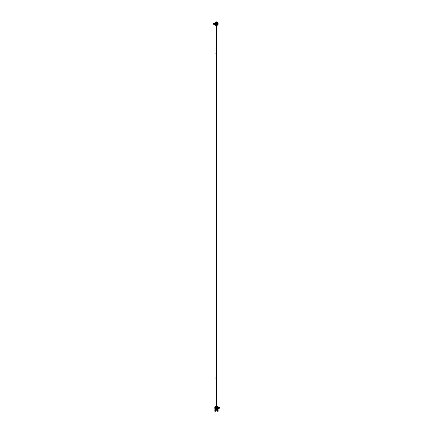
<?xml version="1.0" encoding="UTF-8"?>
<svg xmlns="http://www.w3.org/2000/svg" width="433" height="433" viewBox="0 0 433 433"><rect width="100%" height="100%" fill="white"/><g stroke="black" fill="none" stroke-linecap="round" stroke-linejoin="round"><path stroke-width="0.65" d="M216.505 22.197L216.538 37.422M216.495 409.51L216.538 394.317M214.129 23.355L214.129 24.421M216.354 407.832L216.619 407.897M214.124 24.194L214.124 23.23L214.124 24.546L213.907 23.918M218.876 407.513L218.876 408.368M215.52 24.151L215.52 23.626M217.48 408.081L217.48 407.561M218.876 407.393L218.876 407.274M218.876 407.648L218.876 407.161L219.006 407.935M218.974 408.103L218.876 408.481L218.876 408.13M213.956 24.416L214.124 24.118M219.044 407.291L219.028 407.789M216.89 24.567L216.105 24.567A0.785 0.785 0 0 1 216.105 23.209L216.89 23.209M216.895 408.503L216.11 408.503A0.785 0.785 0 0 1 216.11 407.144L216.895 407.144M216.235 22.911L216.76 22.911M216.76 24.865L216.235 24.865M216.24 406.847L216.765 406.847M216.765 408.801L216.24 408.801M215.482 23.885L216.495 23.885M216.359 25.238L216.332 22.538M216.392 37.368L216.392 394.322M216.332 406.473L216.359 409.174M216.505 407.821L217.518 407.821M215.158 410.148L215.158 410.598M215.271 410.544L217.626 410.544M215.152 23.75L215.163 24.107M217.837 407.605L217.848 407.956M219.044 407.875L219.044 408.351M218.605 407.545L218.605 408.097M218.037 407.545L218.037 408.097M217.923 407.632L217.945 408.01M217.902 407.485L217.902 408.162M217.848 408.644L217.848 411.35L217.739 409.401L215.271 409.401L215.158 411.35L215.158 408.644M217.788 407.485L217.788 408.162M217.626 409.429L217.626 411.323M217.507 23.739L217.507 24.037A1.012 1.012 0 0 1 215.905 24.708A1.012 1.012 0 0 1 216.078 22.965A1.012 1.012 0 0 1 217.501 23.988M217.518 407.67L217.518 407.967M216.668 409.174L216.668 406.473L216.641 409.174M216.495 21.764L216.495 22.44M216.5 39.17L216.5 392.52M216.505 409.272L216.505 409.948M216.44 23.907L216.386 409.061M215.482 23.739L215.482 24.037M215.493 407.67L215.493 407.967M215.385 409.429L215.385 411.323M215.212 23.55L215.212 24.226M215.098 23.55L215.098 24.226M214.963 23.615L214.963 24.161M214.395 23.615L214.395 24.161M213.956 23.355L213.956 23.837M216.105 24.567A0.785 0.785 0 0 0 217.279 23.885A0.785 0.785 0 0 0 216.105 23.209M216.11 408.503A0.785 0.785 0 0 0 217.29 407.821A0.785 0.785 0 0 0 216.11 407.144M216.348 23.875L216.641 23.912L216.354 23.853M216.056 53.551L216.386 53.638L216.056 53.551M216.056 378.052L216.386 378.144L216.056 378.052M216.668 25.238L216.641 22.538L216.668 25.238M215.726 25.017A1.353 1.353 0 0 0 217.842 24.01A1.353 1.353 0 0 0 215.91 22.684A1.353 1.353 0 0 0 215.726 25.017M215.764 25.174A1.467 1.467 0 0 0 217.961 23.902A1.467 1.467 0 0 0 215.764 22.635A1.467 1.467 0 0 0 215.764 25.174M215.715 409.19A1.575 1.575 0 0 0 218.08 407.821A1.575 1.575 0 0 0 215.715 406.457A1.575 1.575 0 0 0 215.715 409.19M215.829 408.99A1.353 1.353 0 0 0 217.859 407.821A1.353 1.353 0 0 0 215.829 406.652A1.353 1.353 0 0 0 215.829 408.99M215.915 408.644A1.012 1.012 0 0 0 217.512 407.924A1.012 1.012 0 0 0 216.089 406.901A1.012 1.012 0 0 0 215.915 408.644M215.775 409.077A1.467 1.467 0 0 0 217.972 407.805A1.467 1.467 0 0 0 215.775 406.538A1.467 1.467 0 0 0 215.775 409.077"/></g></svg>
